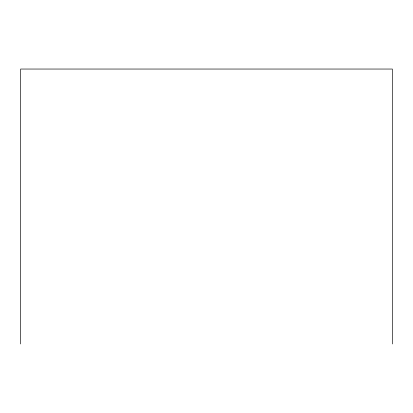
<?xml version="1.0" encoding="UTF-8"?>
<svg xmlns="http://www.w3.org/2000/svg" width="413" height="413" viewBox="0 0 413 413"><rect width="100%" height="100%" fill="white"/><g stroke="black" fill="none" stroke-linecap="round" stroke-linejoin="round"><path stroke-width="0.62" d="M392.35 343.957L392.35 69.043L20.65 69.043L20.65 343.957"/></g></svg>
